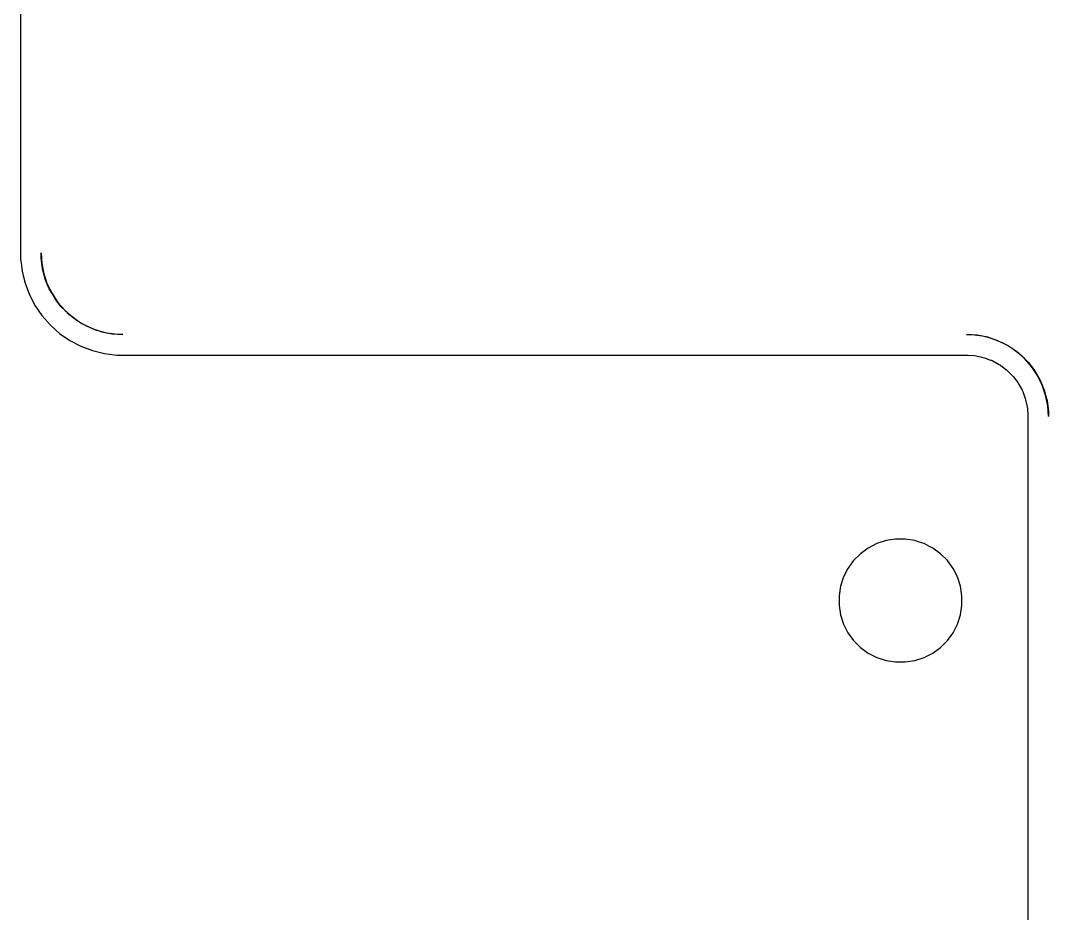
# Model space of a CAD drawing. Extents: x 17 to 170, y -181 to -32.
# Drawn here: x 144.5 to 169.61, y -83.64 to -61.83 of the extents above; entities that cross this region are included whole.
import ezdxf

# ---------------------------------------------------------------- set-up
doc = ezdxf.new("R2010")
doc.units = 0
doc.layers.add('BLACK', color=7, linetype='CONTINUOUS')

msp = doc.modelspace()

# ---------------------------------------------------------------- linework, layer by layer
at = {"layer": 'BLACK', "linetype": 'CONTINUOUS'}
for p, q in [((144.4995, -42.308899), (144.4995, -67.434108)), ((144.4995, -67.434108), (144.4995, -67.5)), ((144.4995, -67.5), (144.4995, -67.651252)), ((145, -67.631087), (145, -67.5)), ((145, -67.5), (145.017109, -67.761048)), ((144.4995, -67.651252), (144.51905, -67.812257)), ((145.017109, -67.761048), (145, -67.631087)), ((145.017111, -67.761058), (145.017109, -67.761048)), ((145.017109, -67.761048), (145.01711, -67.761052)), ((145.01711, -67.761052), (145.017111, -67.761058)), ((145.034221, -67.891018), (145.017111, -67.761058)), ((145.017111, -67.761058), (145.068146, -68.017632)), ((144.51905, -67.812257), (144.535868, -67.950775)), ((144.535868, -67.950775), (144.535963, -67.951551)), ((144.535963, -67.951551), (144.561391, -68.054715)), ((144.561391, -68.054715), (144.608357, -68.245267)), ((145.068146, -68.017632), (145.034221, -67.891018)), ((145.102076, -68.144258), (145.06815, -68.017644)), ((145.06815, -68.017644), (145.15224, -68.265364)), ((144.608357, -68.245267), (144.715624, -68.528107)), ((145.15224, -68.265364), (145.102076, -68.144258)), ((145.202406, -68.386475), (145.152242, -68.265369)), ((145.152242, -68.265369), (145.267944, -68.49999)), ((144.715624, -68.528107), (144.715632, -68.528124)), ((144.715632, -68.528124), (144.8562, -68.795954)), ((145.267944, -68.49999), (145.202406, -68.386475)), ((145.267949, -68.5), (145.267944, -68.49999)), ((145.267944, -68.49999), (145.267954, -68.500008)), ((145.267954, -68.500008), (145.267949, -68.5)), ((145.333493, -68.613524), (145.267954, -68.500008)), ((145.267954, -68.500008), (145.413287, -68.717514)), ((144.8562, -68.795954), (144.856211, -68.795972)), ((144.856211, -68.795972), (145.021199, -69.034999)), ((145.413287, -68.717514), (145.333493, -68.613524)), ((145.413293, -68.717523), (145.413287, -68.717514)), ((145.413287, -68.717514), (145.4133, -68.717531)), ((145.4133, -68.717531), (145.413293, -68.717523)), ((145.493094, -68.821521), (145.4133, -68.717531)), ((145.4133, -68.717531), (145.585778, -68.914205)), ((145.021199, -69.034999), (145.02805, -69.044924)), ((145.02805, -69.044924), (145.228648, -69.271352)), ((145.585778, -68.914205), (145.493094, -68.821521)), ((145.585786, -68.914214), (145.585778, -68.914205)), ((145.585778, -68.914205), (145.585794, -68.914221)), ((145.585794, -68.914221), (145.585786, -68.914214)), ((145.678479, -69.006906), (145.585794, -68.914221)), ((145.585794, -68.914221), (145.782468, -69.086699)), ((145.782468, -69.086699), (145.678479, -69.006906)), ((145.228648, -69.271352), (145.455076, -69.47195)), ((145.782477, -69.086707), (145.782468, -69.086699)), ((145.782468, -69.086699), (145.782485, -69.086712)), ((145.782485, -69.086712), (145.782477, -69.086707)), ((145.886476, -69.166507), (145.782485, -69.086712)), ((145.782485, -69.086712), (145.999991, -69.232045)), ((145.999991, -69.232045), (145.886476, -69.166507)), ((146, -69.232051), (145.999991, -69.232045)), ((145.999991, -69.232045), (146.000009, -69.232055)), ((146.000009, -69.232055), (146, -69.232051)), ((146.113525, -69.297594), (146.000009, -69.232055)), ((146.000009, -69.232055), (146.23463, -69.347757)), ((146.23463, -69.347757), (146.113525, -69.297594)), ((145.455076, -69.47195), (145.704033, -69.643792)), ((146.234633, -69.347759), (146.23463, -69.347757)), ((146.23463, -69.347757), (146.234635, -69.347759)), ((146.234635, -69.347759), (146.234633, -69.347759)), ((146.355742, -69.397924), (146.234635, -69.347759)), ((146.234635, -69.347759), (146.482355, -69.431849)), ((146.482355, -69.431849), (146.355742, -69.397924)), ((146.482362, -69.431852), (146.482355, -69.431849)), ((146.482355, -69.431849), (146.482369, -69.431853)), ((146.482369, -69.431853), (146.482362, -69.431852)), ((146.608982, -69.465779), (146.482369, -69.431853)), ((146.482369, -69.431853), (146.738941, -69.482888)), ((146.738941, -69.482888), (146.608982, -69.465779)), ((146.738948, -69.48289), (146.738941, -69.482888)), ((146.738941, -69.482888), (146.738954, -69.48289)), ((146.738954, -69.48289), (146.738948, -69.48289)), ((146.868913, -69.5), (146.738954, -69.48289)), ((146.738954, -69.48289), (147, -69.5)), ((147, -69.5), (146.868913, -69.5)), ((167.876045, -69.517109), (167.615, -69.5)), ((167.615, -69.5), (167.746087, -69.5)), ((167.746087, -69.5), (167.876045, -69.517109)), ((167.876058, -69.517111), (167.876045, -69.517109)), ((167.876045, -69.517109), (167.876052, -69.51711)), ((167.876052, -69.51711), (167.876058, -69.517111)), ((168.13263, -69.568146), (167.876058, -69.517111)), ((167.876058, -69.517111), (168.006018, -69.534221)), ((168.006018, -69.534221), (168.13263, -69.568146)), ((168.132644, -69.56815), (168.13263, -69.568146)), ((168.13263, -69.568146), (168.132638, -69.568148)), ((168.132638, -69.568148), (168.132644, -69.56815)), ((168.132644, -69.56815), (168.259258, -69.602076)), ((168.380364, -69.65224), (168.132644, -69.56815)), ((145.704033, -69.643792), (145.704036, -69.643794)), ((145.704036, -69.643794), (145.704045, -69.643799)), ((145.704045, -69.643799), (145.971875, -69.784367)), ((145.971875, -69.784367), (145.97188, -69.784369)), ((145.97188, -69.784369), (145.971887, -69.784373)), ((145.971887, -69.784373), (146.254734, -69.891643)), ((168.259258, -69.602076), (168.380364, -69.65224)), ((168.38037, -69.652242), (168.501475, -69.702406)), ((168.61499, -69.767944), (168.38037, -69.652242)), ((168.501475, -69.702406), (168.61499, -69.767944)), ((168.615008, -69.767954), (168.61499, -69.767944)), ((168.61499, -69.767944), (168.615, -69.767949)), ((168.615, -69.767949), (168.615008, -69.767954)), ((168.832514, -69.913287), (168.615008, -69.767954)), ((168.615008, -69.767954), (168.728524, -69.833493)), ((146.254734, -69.891643), (146.548449, -69.964037)), ((146.548449, -69.964037), (146.848748, -70.0005)), ((146.848748, -70.0005), (146.934108, -70.0005)), ((146.934108, -70.0005), (167.549108, -70.0005)), ((167.549108, -70.0005), (167.6061, -70.0005)), ((167.6061, -70.0005), (167.623863, -70.001134)), ((167.623863, -70.001134), (167.651639, -70.00312)), ((167.651639, -70.00312), (167.810645, -70.014493)), ((167.810645, -70.014493), (167.845793, -70.019546)), ((167.845793, -70.019546), (168.020064, -70.057456)), ((168.020064, -70.057456), (168.054143, -70.067463)), ((168.054143, -70.067463), (168.201675, -70.12249)), ((168.728524, -69.833493), (168.832514, -69.913287)), ((168.832531, -69.9133), (168.832514, -69.913287)), ((168.832514, -69.913287), (168.832523, -69.913293)), ((168.832523, -69.913293), (168.832531, -69.9133)), ((169.029205, -70.085778), (168.832531, -69.9133)), ((168.832531, -69.9133), (168.936521, -69.993094)), ((168.936521, -69.993094), (169.029205, -70.085778)), ((168.201675, -70.12249), (168.221228, -70.129783)), ((168.221228, -70.129783), (168.253542, -70.14454)), ((168.253542, -70.14454), (168.410062, -70.230006)), ((168.410062, -70.230006), (168.439947, -70.249212)), ((168.439947, -70.249212), (168.577598, -70.352257)), ((169.029221, -70.085794), (169.029205, -70.085778)), ((169.029205, -70.085778), (169.029214, -70.085786)), ((169.029214, -70.085786), (169.029221, -70.085794)), ((169.201699, -70.282468), (169.029221, -70.085794)), ((169.029221, -70.085794), (169.121906, -70.178479)), ((169.121906, -70.178479), (169.201699, -70.282468)), ((169.201712, -70.282485), (169.201699, -70.282468)), ((169.201699, -70.282468), (169.201707, -70.282477)), ((169.201707, -70.282477), (169.201712, -70.282485)), ((169.347045, -70.499991), (169.201712, -70.282485)), ((169.201712, -70.282485), (169.281507, -70.386476)), ((168.577598, -70.352257), (168.582703, -70.356078)), ((168.582703, -70.356078), (168.609553, -70.379343)), ((168.609553, -70.379343), (168.735656, -70.505446)), ((168.735656, -70.505446), (168.758921, -70.532296)), ((168.758921, -70.532296), (168.865787, -70.675052)), ((169.281507, -70.386476), (169.347045, -70.499991)), ((169.347055, -70.500009), (169.347045, -70.499991)), ((169.347045, -70.499991), (169.347051, -70.5)), ((169.347051, -70.5), (169.347055, -70.500009)), ((169.347055, -70.500009), (169.412594, -70.613525)), ((169.462757, -70.73463), (169.347055, -70.500009)), ((168.865787, -70.675052), (168.884995, -70.70494)), ((168.884995, -70.70494), (168.970459, -70.861457)), ((169.412594, -70.613525), (169.462757, -70.73463)), ((169.462762, -70.734643), (169.512924, -70.855742)), ((169.546849, -70.982355), (169.462762, -70.734643)), ((168.970459, -70.861457), (168.985216, -70.893771)), ((168.985216, -70.893771), (169.047534, -71.06085)), ((169.047534, -71.06085), (169.057544, -71.094939)), ((169.512924, -70.855742), (169.546849, -70.982355)), ((169.546853, -70.982369), (169.546849, -70.982355)), ((169.546849, -70.982355), (169.546852, -70.982362)), ((169.546852, -70.982362), (169.546853, -70.982369)), ((169.546853, -70.982369), (169.580779, -71.108982)), ((169.597888, -71.238941), (169.546853, -70.982369)), ((169.057544, -71.094939), (169.095451, -71.269195)), ((169.095451, -71.269195), (169.100507, -71.30436)), ((169.100507, -71.30436), (169.113866, -71.491135)), ((169.580779, -71.108982), (169.597888, -71.238941)), ((169.597891, -71.238964), (169.615, -71.368913)), ((169.615, -71.5), (169.597891, -71.238964)), ((169.113866, -71.491135), (169.1145, -71.508899)), ((169.1145, -71.508899), (169.1145, -178.6411)), ((169.615, -71.368913), (169.615, -71.5)), ((165.648635, -74.536446), (165.424012, -74.60943)), ((165.881896, -74.499501), (165.648635, -74.536446)), ((165.881905, -74.4995), (165.881896, -74.499501)), ((165.881908, -74.4995), (165.881905, -74.4995)), ((166.118092, -74.4995), (165.881908, -74.4995)), ((166.118094, -74.4995), (166.118092, -74.4995)), ((166.118103, -74.499501), (166.118094, -74.4995)), ((166.351364, -74.536446), (166.118103, -74.499501)), ((166.351366, -74.536446), (166.351364, -74.536446)), ((166.351368, -74.536447), (166.351366, -74.536446)), ((166.433089, -74.563), (166.351368, -74.536447)), ((166.575987, -74.60943), (166.433089, -74.563)), ((165.213562, -74.716659), (165.022495, -74.855478)), ((165.424012, -74.60943), (165.213562, -74.716659)), ((166.575989, -74.609431), (166.575987, -74.60943)), ((166.575992, -74.609432), (166.575989, -74.609431)), ((166.694824, -74.66998), (166.575992, -74.609432)), ((166.786437, -74.716659), (166.694824, -74.66998)), ((166.977504, -74.855478), (166.786437, -74.716659)), ((164.855478, -75.022495), (164.716659, -75.213562)), ((165.022495, -74.855478), (164.855478, -75.022495)), ((166.977506, -74.85548), (166.977504, -74.855478)), ((166.97751, -74.855483), (166.977506, -74.85548)), ((167.144517, -75.02249), (166.97751, -74.855483)), ((167.144519, -75.022493), (167.144517, -75.02249)), ((167.144521, -75.022495), (167.144519, -75.022493)), ((167.28334, -75.213562), (167.144521, -75.022495)), ((164.716659, -75.213562), (164.60943, -75.424012)), ((167.283341, -75.213564), (167.28334, -75.213562)), ((167.283343, -75.213567), (167.283341, -75.213564)), ((167.390568, -75.424008), (167.283343, -75.213567)), ((164.60943, -75.424012), (164.536446, -75.648635)), ((167.463553, -75.648632), (167.390568, -75.424008)), ((164.536446, -75.648635), (164.499501, -75.881896)), ((167.5005, -75.881908), (167.463553, -75.648632)), ((164.499501, -75.881896), (164.4995, -75.881912)), ((164.4995, -75.881912), (164.4995, -76.118087)), ((167.5005, -76.118092), (167.5005, -75.881908)), ((164.4995, -76.118087), (164.499501, -76.118103)), ((164.499501, -76.118103), (164.536446, -76.351364)), ((167.463553, -76.351368), (167.5005, -76.118092)), ((164.536446, -76.351364), (164.536447, -76.351368)), ((164.536447, -76.351368), (164.609432, -76.575992)), ((164.609432, -76.575992), (164.666918, -76.688815)), ((167.283343, -76.786433), (167.390568, -76.575992)), ((167.390568, -76.575992), (167.463553, -76.351368)), ((164.666918, -76.688815), (164.716659, -76.786437)), ((164.716659, -76.786437), (164.855478, -76.977504)), ((167.144517, -76.97751), (167.283343, -76.786433)), ((164.855478, -76.977504), (164.85548, -76.977506)), ((164.85548, -76.977506), (164.855483, -76.97751)), ((164.855483, -76.97751), (165.02249, -77.144517)), ((166.97751, -77.144517), (167.144517, -76.97751)), ((165.02249, -77.144517), (165.022493, -77.144519)), ((165.022493, -77.144519), (165.022495, -77.144521)), ((165.022495, -77.144521), (165.213562, -77.28334)), ((165.213562, -77.28334), (165.213564, -77.283341)), ((165.213564, -77.283341), (165.213567, -77.283343)), ((165.213567, -77.283343), (165.424008, -77.390568)), ((166.575992, -77.390568), (166.786433, -77.283343)), ((166.786433, -77.283343), (166.97751, -77.144517)), ((165.424008, -77.390568), (165.648632, -77.463553)), ((165.648632, -77.463553), (165.881908, -77.5005)), ((165.881908, -77.5005), (165.881912, -77.5005)), ((165.881912, -77.5005), (166.118088, -77.5005)), ((166.118088, -77.5005), (166.118092, -77.5005)), ((166.118092, -77.5005), (166.351368, -77.463553)), ((166.351368, -77.463553), (166.575992, -77.390568))]:
    msp.add_line(p, q, dxfattribs=at)

doc.saveas('drawing.dxf')
